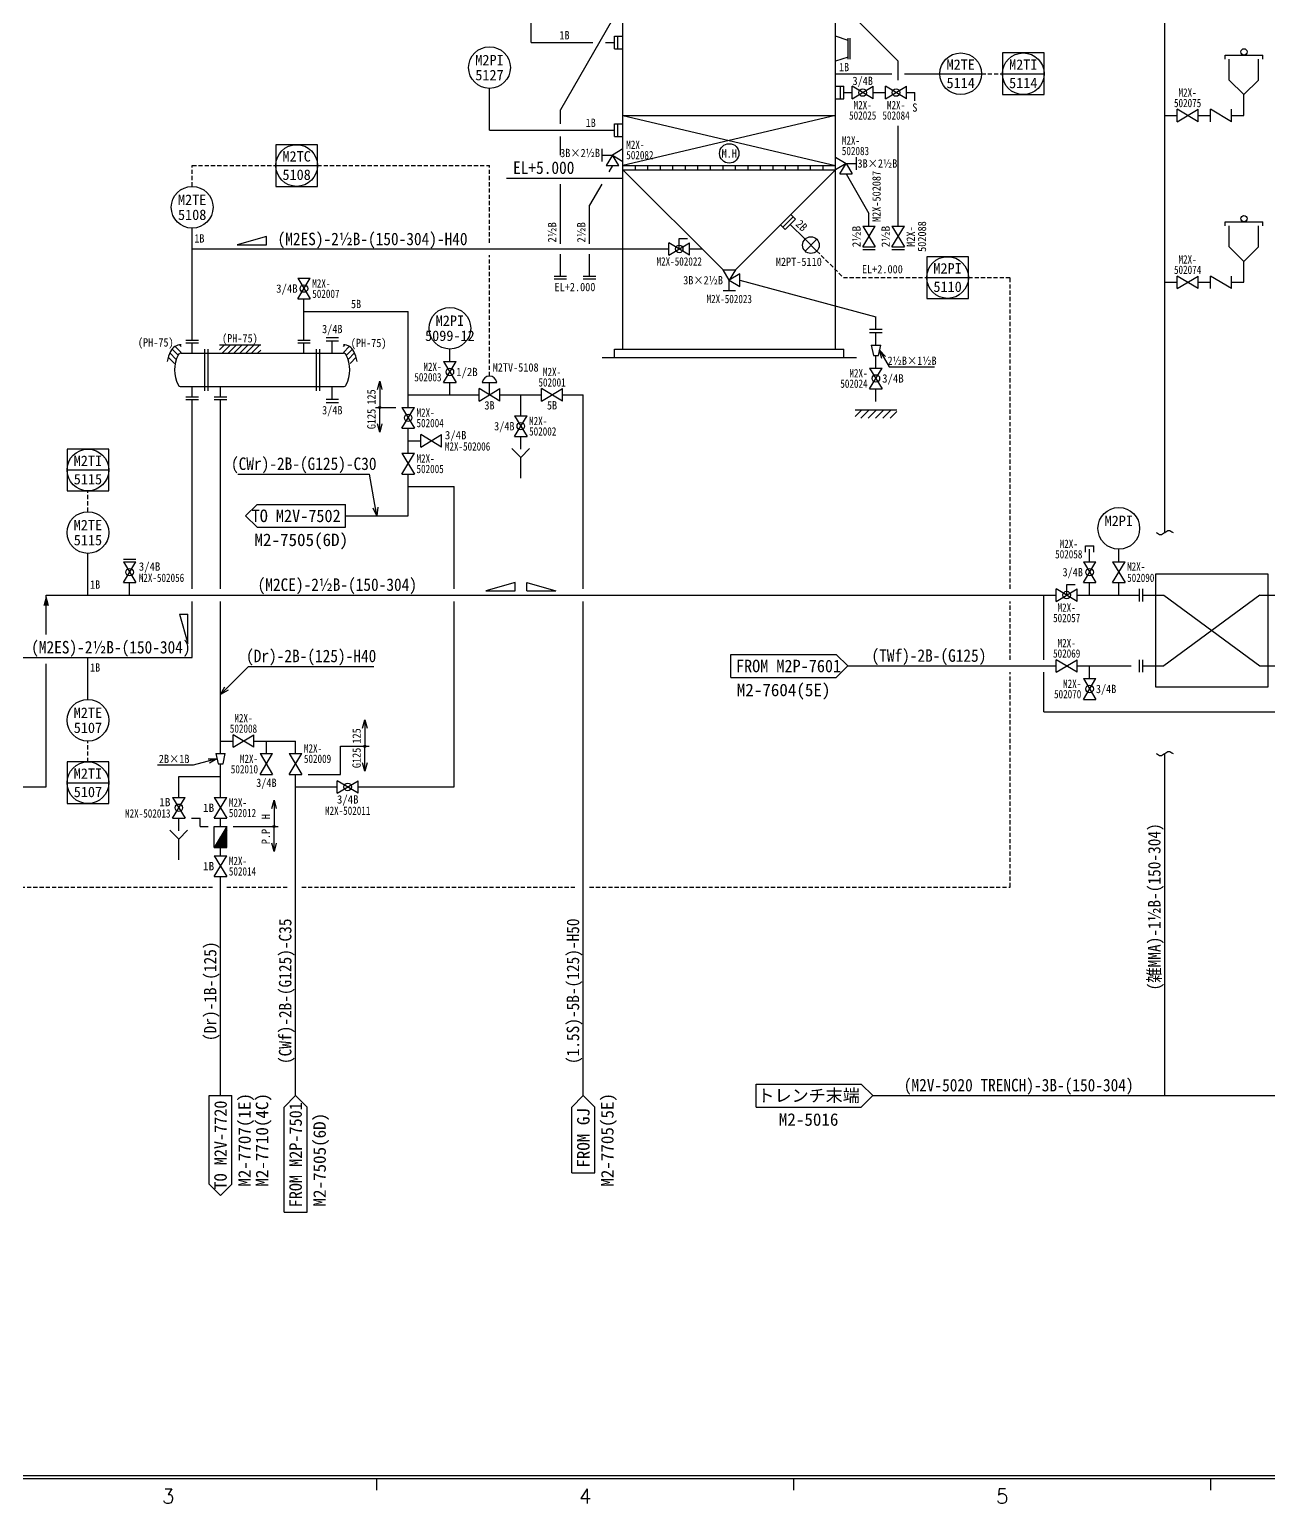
# Model space of a CAD drawing. Extents: x -5 to 813, y -6 to 574.
# Drawn here: x 216.7 to 513.9, y -6 to 347.4 of the extents above; entities that cross this region are included whole.
import ezdxf
from ezdxf.enums import TextEntityAlignment as Align

# ---------------------------------------------------------------- set-up
doc = ezdxf.new("R2010")
doc.units = 0
doc.header["$LTSCALE"] = 8
doc.linetypes.add('HIDDEN2', pattern=[0.1875, 0.125, -0.0625])
doc.layers.get('0').update_dxf_attribs({"linetype": 'CONTINUOUS'})
for name, color, linetype in [('1', 7, 'CONTINUOUS'), ('10', 7, 'CONTINUOUS'), ('2', 7, 'CONTINUOUS'), ('4', 7, 'CONTINUOUS'), ('5', 7, 'CONTINUOUS'), ('6', 2, 'CONTINUOUS'), ('7', 7, 'CONTINUOUS'), ('FRAME', 2, 'CONTINUOUS'), ('FRAME @ 1', 2, 'CONTINUOUS')]:
    doc.layers.add(name, color=color, linetype=linetype)
doc.styles.add('SMP-SET', font='SIMPLEX.shx', dxfattribs={"bigfont": 'extfont.shx'})
doc.styles.get("Standard").update_dxf_attribs({"font": '', "width": 0.9})
doc.styles.get('Standard').set_extended_font_data('MS Gothic')
doc.dimstyles.get("Standard").update_dxf_attribs({"dimtxt": 2.8, "dimasz": 2, "dimexe": 1, "dimexo": 1, "dimgap": 1, "dimtad": 3, "dimdec": 1, "dimdsep": 46, "dimtxsty": 'Standard', "dimblk": 'OPEN30', "dimcen": 0.1, "dimclrd": 256, "dimclre": 256, "dimclrt": 256, "dimadec": 0, "dimazin": 0, "dimtfac": 1, "dimtdec": 1, "dimtmove": 0, "dimatfit": 0, "dimldrblk": 'OPEN30', "dimfxl": 1, "dimtvp": 1, "dimtolj": 1, "dimlwd": -1, "dimlwe": -1, "dimarcsym": 0})

# ---------------------------------------------------------------- blocks, each defined once
blk = doc.blocks.new('_Open30')
at = {"color": 0, "linetype": 'ByBlock', "lineweight": -2}
for p, q in [((-1, 0.27), (0, 0)), ((0, 0), (-1, -0.27)), ((0, 0), (-1, 0))]:
    blk.add_line(p, q, dxfattribs=at)
blk = doc.blocks.new('計測設備一般_計器室')
at = {"layer": '2'}
blk.add_line((520.83, 176.5), (530.83, 176.5), dxfattribs=at)
blk.add_circle((525.83, 176.5), 5, dxfattribs=at)
for tag, p in [('TAG4', (525.83, 178.7)), ('TAG3', (525.83, 174.3))]:
    blk.add_attdef(tag, text='', height=2.5, dxfattribs=at).set_placement(p, align=Align.MIDDLE_CENTER)
blk = doc.blocks.new('CRT_計器室')
at = {"layer": '4'}
blk.add_line((520.83, 146.5), (530.83, 146.5), dxfattribs=at)
blk.add_lwpolyline([(520.83, 141.5), (530.83, 141.5), (530.83, 151.5), (520.83, 151.5)], close=True, dxfattribs=at)
blk.add_circle((525.83, 146.5), 5, dxfattribs=at)
for tag, p in [('TAG16', (525.83, 148.7)), ('TAG15', (525.83, 144.3))]:
    blk.add_attdef(tag, text='', height=2.5, dxfattribs=at).set_placement(p, align=Align.MIDDLE_CENTER)
blk = doc.blocks.new('計測設備一般_現場')
at = {"layer": '2'}
blk.add_circle((625.98, 353.21), 5, dxfattribs=at)
for tag, p in [('TAG2', (625.98, 355.01)), ('TAG1', (625.98, 351.41))]:
    blk.add_attdef(tag, text='', height=2.5, dxfattribs=at).set_placement(p, align=Align.MIDDLE_CENTER)
blk = doc.blocks.new('FRAME')
at = {"layer": 'FRAME', "color": 2}
for p, q in [((0, 0), (807.98, 0)), ((0.71, 0.71), (807.27, 0.71))]:
    blk.add_line(p, q, dxfattribs=at)
at = {"layer": 'FRAME', "color": 4}
for p, q in [((300, -2.84), (300, 0)), ((400, -2.84), (400, 0)), ((500, -2.84), (500, 0))]:
    blk.add_line(p, q, dxfattribs=at)
at = {"layer": 'FRAME', "color": 4, "style": 'SMP-SET'}
for s, p in [('3', (250, -4.26)), ('4', (350, -4.26)), ('5', (450, -4.26))]:
    blk.add_text(s, height=3.55, dxfattribs=at).set_placement(p, align=Align.MIDDLE_CENTER)

msp = doc.modelspace()

# ---------------------------------------------------------------- hatches: boundary and pattern name
at = {"layer": '1'}
h = msp.add_hatch(dxfattribs=at)
h.set_pattern_fill('ANSI31', color=256, scale=8, angle=-90, style=0)
h.set_pattern_definition([(315, (-126.1103, 738.2861), (0.7071068, 0.7071068), [])])
h.paths.add_polyline_path([(252.38, 269.34, -0.284915), (253.1, 269.79), (253.1, 271.79, 0.284915), (250.59, 270.23, 0.06411), (249.76, 267.82), (251.69, 267.3, -0.067715)])
h = msp.add_hatch(dxfattribs=at)
h.set_pattern_fill('ANSI31', color=256, scale=8, style=0)
h.set_pattern_definition([(45, (3.0578, -35.3477), (-0.7071068, 0.7071068), [])])
h.paths.add_polyline_path([(272.19, 269.79), (272.19, 271.79), (262.32, 271.79), (262.32, 269.79)])
h = msp.add_hatch(dxfattribs=at)
h.set_pattern_fill('ANSI31', color=256, scale=8, angle=-90, style=0)
h.set_pattern_definition([(225, (671.2074, 738.2861), (-0.7071068, 0.7071068), [])])
h.paths.add_polyline_path([(292.72, 269.34, 0.284915), (292, 269.79), (292, 271.79, -0.284915), (294.51, 270.23, -0.06411), (295.34, 267.82), (293.4, 267.3, 0.067715)])
h = msp.add_hatch(dxfattribs=at)
h.set_pattern_fill('ANSI31', color=256, scale=10, style=0)
h.set_pattern_definition([(45, (3.0578, -45.6665), (-0.8838835, 0.8838835), [])])
h.paths.add_polyline_path([(424.71, 256.24), (414.71, 256.24), (414.71, 254.24), (424.71, 254.24)])
at = {"layer": '5'}
h = msp.add_hatch(dxfattribs=at)
h.set_pattern_fill('ANSI37', color=256, scale=0.02, style=0)
h.set_pattern_definition([(135, (488.881896, -45.21392), (0.04490128, 0.04490128), []), (45, (488.881896, -45.21392), (0.04490128, -0.04490128), [])])
h.paths.add_polyline_path([(262.55, 153.79), (262.55, 151.29), (261.05, 151.29)])
h.paths.add_polyline_path([(264.05, 151.29), (262.55, 151.29), (262.55, 153.79), (264.05, 156.29)])

# ---------------------------------------------------------------- linework, layer by layer
at = {"layer": '1'}
for p, q in [((359.05, 270.79), (359.05, 378.9)), ((410.05, 270.79), (410.05, 378.9)), ((357.05, 342.79), (357.05, 345.79)), ((357.05, 345.79), (359.05, 345.79)), ((357.85, 342.79), (357.85, 345.79)), ((413.05, 344.79), (410.05, 345.79)), ((413.05, 340.29), (413.05, 345.29)), ((413.55, 340.29), (413.55, 345.29)), ((357.05, 342.79), (359.05, 342.79)), ((413.05, 340.79), (410.05, 339.79)), ((410.05, 333.79), (412.05, 333.79)), ((411.25, 330.79), (411.25, 333.79)), ((412.05, 330.79), (412.05, 333.79)), ((410.05, 330.79), (412.05, 330.79)), ((359.05, 326.79), (410.05, 326.79)), ((410.05, 326.79), (359.05, 314.79)), ((359.05, 326.79), (410.05, 314.79)), ((357.05, 321.79), (357.05, 324.79)), ((357.05, 324.79), (359.05, 324.79)), ((357.05, 321.79), (359.05, 321.79)), ((357.85, 321.79), (357.85, 324.79)), ((359.05, 314.79), (410.05, 314.79)), ((362.05, 313.79), (362.05, 314.79)), ((365.05, 313.79), (365.05, 314.79)), ((368.05, 313.79), (368.05, 314.79)), ((371.05, 313.79), (371.05, 314.79)), ((374.05, 313.79), (374.05, 314.79)), ((377.05, 313.79), (377.05, 314.79)), ((380.05, 313.79), (380.05, 314.79)), ((383.05, 313.79), (383.05, 314.79)), ((386.05, 313.79), (386.05, 314.79)), ((389.05, 313.79), (389.05, 314.79)), ((392.05, 313.79), (392.05, 314.79)), ((395.05, 313.79), (395.05, 314.79)), ((398.05, 313.79), (398.05, 314.79)), ((401.05, 313.79), (401.05, 314.79)), ((404.05, 313.79), (404.05, 314.79)), ((407.05, 313.79), (407.05, 314.79)), ((331.13, 311.79), (359.05, 311.79)), ((359.05, 313.79), (410.05, 313.79)), ((359.05, 313.79), (383.05, 289.79)), ((410.05, 313.79), (386.05, 289.79)), ((399.29, 303.02), (396.81, 300.55)), ((397.94, 299.42), (396.81, 300.55)), ((399.85, 302.46), (397.38, 299.98)), ((400.42, 301.89), (397.94, 299.42)), ((400.42, 301.89), (399.29, 303.02)), ((254.25, 272.29), (257.25, 272.29)), ((255.75, 269.79), (255.75, 272.29)), ((281.05, 272.29), (284.05, 272.29)), ((282.55, 269.79), (282.55, 272.29)), ((287.85, 273.59), (290.85, 273.59)), ((287.85, 272.79), (290.85, 272.79)), ((289.35, 269.79), (289.35, 272.79)), ((253.1, 269.79), (292, 269.79)), ((258.75, 260.79), (258.75, 270.79)), ((259.55, 260.79), (259.55, 270.79)), ((262.32, 271.79), (272.19, 271.79)), ((285.55, 260.79), (285.55, 270.79)), ((286.35, 260.79), (286.35, 270.79)), ((354.05, 268.79), (415.05, 268.79)), ((357.05, 270.79), (412.05, 270.79)), ((357.05, 268.79), (357.05, 270.79)), ((412.05, 268.79), (412.05, 270.79)), ((253.1, 261.79), (292, 261.79)), ((255.75, 259.29), (255.75, 261.79)), ((262.55, 259.29), (262.55, 261.79)), ((289.35, 258.79), (289.35, 261.79)), ((254.25, 259.29), (257.25, 259.29)), ((261.05, 259.29), (264.05, 259.29)), ((287.85, 258.79), (290.85, 258.79)), ((287.85, 257.99), (290.85, 257.99)), ((414.71, 256.24), (424.71, 256.24)), ((483.76, 210.29), (483.76, 213.29)), ((483.76, 211.79), (488.76, 211.79)), ((488.76, 211.79), (511.76, 194.79)), ((511.76, 211.79), (488.76, 194.79)), ((511.76, 211.79), (516.76, 211.79)), ((483.76, 193.29), (483.76, 196.29)), ((483.76, 194.79), (488.76, 194.79)), ((511.76, 194.79), (516.76, 194.79))]:
    msp.add_line(p, q, dxfattribs=at)
msp.add_lwpolyline([(486.76, 189.79), (513.76, 189.79), (513.76, 216.79), (486.76, 216.79)], close=True, dxfattribs=at)
msp.add_circle((384.55, 317.7), 2.33, dxfattribs=at)
for centre, radius, start, end in [((259.55, 265.79), 10, 153.6122, 168.2851), ((253.1, 268.99), 2.8, 90, 153.6122), ((259.55, 265.79), 8, 153.6122, 206.3878), ((253.1, 268.99), 0.8, 90, 153.6122), ((292, 268.99), 2.8, 26.3878, 90), ((292, 268.99), 0.8, 26.3878, 90), ((285.55, 265.79), 8, 333.6122, 26.3878), ((285.55, 265.79), 10, 11.7149, 26.3878), ((253.1, 262.59), 0.8, 206.3878, 270), ((292, 262.59), 0.8, 270, 333.6122)]:
    msp.add_arc(centre, radius, start, end, dxfattribs=at)
at = {"layer": '2'}
for p, q in [((337.05, 344.29), (337.05, 354.29)), ((337.05, 344.29), (351.87, 344.29)), ((354.87, 344.29), (357.05, 344.29)), ((410.05, 336.79), (423.55, 336.79)), ((426.55, 336.79), (435.05, 336.79)), ((327.05, 323.29), (327.05, 333.29)), ((327.05, 323.29), (357.05, 323.29)), ((255.75, 294.79), (255.75, 299.79)), ((317.55, 267.79), (317.55, 270.79)), ((230.75, 211.79), (230.75, 221.79)), ((230.75, 186.79), (230.75, 196.79))]:
    msp.add_line(p, q, dxfattribs=at)
at = {"layer": '4', "linetype": 'HIDDEN2'}
for p, q in [((445.05, 336.79), (450.05, 336.79)), ((255.75, 314.79), (275.8, 314.79)), ((255.75, 309.79), (255.75, 314.79)), ((285.8, 314.79), (327.05, 314.79)), ((327.05, 296.29), (327.05, 314.79)), ((405.54, 294.29), (411.91, 287.93)), ((327.05, 264.29), (327.05, 293.29)), ((411.91, 287.93), (431.91, 287.93)), ((441.91, 287.93), (451.91, 287.93)), ((451.91, 213.29), (451.91, 287.93)), ((230.75, 231.79), (230.75, 236.79)), ((451.91, 196.29), (451.91, 210.29)), ((451.91, 141.79), (451.91, 193.29)), ((230.75, 171.79), (230.75, 176.79)), ((70.65, 141.79), (261.05, 141.79)), ((264.05, 141.79), (279.05, 141.79)), ((282.05, 141.79), (348.05, 141.79)), ((351.05, 141.79), (451.91, 141.79))]:
    msp.add_line(p, q, dxfattribs=at)
at = {"layer": '4'}
for p, q in [((405.54, 297.12), (402.72, 294.29)), ((402.72, 297.12), (405.54, 294.29))]:
    msp.add_line(p, q, dxfattribs=at)
msp.add_circle((404.13, 295.71), 2, dxfattribs=at)
at = {"layer": '5'}
for p, q in [((412.05, 332.29), (414.05, 332.29)), ((414.05, 330.79), (414.05, 333.79)), ((414.05, 330.79), (419.05, 333.79)), ((419.05, 330.79), (414.05, 333.79)), ((419.05, 330.79), (419.05, 333.79)), ((419.05, 332.29), (422.05, 332.29)), ((422.05, 330.79), (422.05, 333.79)), ((422.05, 330.79), (427.05, 333.79)), ((427.05, 330.79), (422.05, 333.79)), ((427.05, 330.79), (427.05, 333.79)), ((427.05, 332.29), (429.05, 332.29)), ((429.05, 330.29), (429.05, 332.29)), ((281.05, 287.79), (284.05, 287.79)), ((281.05, 287.79), (284.05, 282.79)), ((281.05, 282.79), (284.05, 287.79)), ((281.05, 282.79), (284.05, 282.79)), ((282.55, 272.89), (282.55, 282.79)), ((282.55, 279.79), (307.55, 279.79)), ((307.55, 256.79), (307.55, 279.79)), ((281.05, 272.89), (284.05, 272.89)), ((316.05, 267.79), (319.05, 267.79)), ((316.05, 267.79), (319.05, 262.79)), ((316.05, 262.79), (319.05, 267.79)), ((316.05, 262.79), (319.05, 262.79)), ((317.55, 259.79), (317.55, 262.79)), ((325.3, 262.79), (328.8, 262.79)), ((327.05, 259.79), (327.05, 262.79)), ((261.05, 258.69), (264.05, 258.69)), ((262.55, 213.29), (262.55, 258.69)), ((307.55, 259.79), (324.55, 259.79)), ((324.55, 258.29), (324.55, 261.29)), ((324.55, 258.29), (329.55, 261.29)), ((329.55, 258.29), (324.55, 261.29)), ((329.55, 258.29), (329.55, 261.29)), ((329.55, 259.79), (339.55, 259.79)), ((334.55, 254.79), (334.55, 259.79)), ((339.55, 258.29), (339.55, 261.29)), ((339.55, 258.29), (344.55, 261.29)), ((344.55, 258.29), (339.55, 261.29)), ((344.55, 258.29), (344.55, 261.29)), ((344.55, 259.79), (349.55, 259.79)), ((349.55, 213.29), (349.55, 259.79)), ((299.72, 256.79), (304.55, 256.79)), ((306.05, 256.79), (309.05, 256.79)), ((306.05, 256.79), (309.05, 251.79)), ((306.05, 251.79), (309.05, 256.79)), ((333.05, 254.79), (336.05, 254.79)), ((333.05, 254.79), (336.05, 249.79)), ((333.05, 249.79), (336.05, 254.79)), ((306.05, 251.79), (309.05, 251.79)), ((307.55, 245.79), (307.55, 251.79)), ((307.55, 248.79), (310.55, 248.79)), ((310.55, 247.29), (310.55, 250.29)), ((310.55, 247.29), (315.55, 250.29)), ((315.55, 247.29), (310.55, 250.29)), ((315.55, 247.29), (315.55, 250.29)), ((333.05, 249.79), (336.05, 249.79)), ((334.55, 246.79), (334.55, 249.79)), ((306.05, 245.79), (309.05, 245.79)), ((306.05, 245.79), (309.05, 240.79)), ((306.05, 240.79), (309.05, 245.79)), ((332.43, 246.91), (334.55, 244.79)), ((334.55, 244.79), (336.67, 246.91)), ((334.55, 239.79), (334.55, 244.79)), ((266.73, 240.79), (298.29, 240.79)), ((306.05, 240.79), (309.05, 240.79)), ((307.55, 230.79), (307.55, 240.79)), ((307.55, 237.79), (318.55, 237.79)), ((318.55, 213.29), (318.55, 237.79)), ((268.55, 230.79), (271.3, 233.54)), ((271.3, 233.54), (292.55, 233.54)), ((292.55, 228.04), (292.55, 233.54)), ((271.3, 228.04), (268.55, 230.79)), ((292.55, 230.79), (307.55, 230.79)), ((271.3, 228.04), (292.55, 228.04)), ((262.55, 173.79), (262.55, 210.29)), ((318.55, 165.79), (318.55, 210.29)), ((349.55, 91.79), (349.55, 210.29)), ((384.96, 197.54), (410.21, 197.54)), ((384.96, 192.04), (384.96, 197.54)), ((410.21, 197.54), (412.96, 194.79)), ((412.96, 194.79), (410.21, 192.04)), ((412.96, 194.79), (462.96, 194.79)), ((462.96, 193.29), (462.96, 196.29)), ((462.96, 193.29), (467.96, 196.29)), ((467.96, 193.29), (462.96, 196.29)), ((462.96, 193.29), (462.96, 196.29)), ((462.96, 193.29), (467.96, 196.29)), ((467.96, 193.29), (462.96, 196.29)), ((467.96, 193.29), (467.96, 196.29)), ((467.96, 193.29), (467.96, 196.29)), ((467.96, 194.79), (480.96, 194.79)), ((470.96, 191.79), (470.96, 194.79)), ((482.96, 193.29), (482.96, 196.29)), ((384.96, 192.04), (410.21, 192.04)), ((469.46, 191.79), (472.46, 191.79)), ((469.46, 191.79), (472.46, 186.79)), ((469.46, 186.79), (472.46, 191.79)), ((469.46, 186.79), (472.46, 186.79)), ((262.55, 176.79), (265.55, 176.79)), ((265.55, 175.29), (265.55, 178.29)), ((265.55, 175.29), (270.55, 178.29)), ((270.55, 175.29), (265.55, 178.29)), ((270.55, 175.29), (270.55, 178.29)), ((270.55, 176.79), (280.55, 176.79)), ((273.55, 173.79), (273.55, 176.79)), ((280.55, 173.79), (280.55, 176.79)), ((261.4, 173.79), (263.7, 173.79)), ((261.4, 173.79), (261.95, 171.29)), ((263.15, 171.29), (263.7, 173.79)), ((272.05, 173.79), (275.05, 173.79)), ((272.05, 173.79), (275.05, 168.79)), ((272.05, 168.79), (275.05, 173.79)), ((279.05, 173.79), (282.05, 173.79)), ((279.05, 173.79), (282.05, 168.79)), ((279.05, 168.79), (282.05, 173.79)), ((291.34, 175.53), (298.17, 175.53)), ((291.34, 168.79), (291.34, 175.53)), ((261.95, 171.29), (263.15, 171.29)), ((262.55, 163.29), (262.55, 171.29)), ((252.55, 168.29), (262.55, 168.29)), ((252.55, 163.29), (252.55, 168.29)), ((272.05, 168.79), (275.05, 168.79)), ((279.05, 168.79), (282.05, 168.79)), ((280.55, 91.79), (280.55, 168.79)), ((283.55, 168.79), (291.34, 168.79)), ((290.55, 164.29), (290.55, 167.29)), ((290.55, 164.29), (295.55, 167.29)), ((295.55, 164.29), (290.55, 167.29)), ((295.55, 164.29), (295.55, 167.29)), ((251.05, 163.29), (254.05, 163.29)), ((251.05, 163.29), (254.05, 158.29)), ((251.05, 158.29), (254.05, 163.29)), ((261.05, 163.29), (264.05, 163.29)), ((261.05, 163.29), (264.05, 158.29)), ((261.05, 158.29), (264.05, 163.29)), ((280.55, 165.79), (290.55, 165.79)), ((295.55, 165.79), (318.55, 165.79)), ((251.05, 158.29), (254.05, 158.29)), ((252.55, 155.29), (252.55, 158.29)), ((255.55, 158.29), (257.67, 158.29)), ((257.67, 156.29), (257.67, 158.29)), ((257.67, 156.29), (259.55, 156.29)), ((261.05, 158.29), (264.05, 158.29)), ((261.05, 156.29), (264.05, 156.29)), ((261.05, 151.29), (261.05, 156.29)), ((264.05, 156.29), (261.05, 151.29)), ((262.55, 156.29), (262.55, 158.29)), ((264.05, 151.29), (264.05, 156.29)), ((265.55, 156.29), (276.38, 156.29)), ((250.43, 155.41), (252.55, 153.29)), ((252.55, 153.29), (254.67, 155.41)), ((252.55, 148.29), (252.55, 153.29)), ((261.05, 151.29), (264.05, 151.29)), ((261.05, 149.29), (264.05, 149.29)), ((261.05, 149.29), (264.05, 144.29)), ((261.05, 144.29), (264.05, 149.29)), ((262.55, 149.29), (262.55, 151.29)), ((261.05, 144.29), (264.05, 144.29)), ((262.55, 91.79), (262.55, 144.29)), ((259.8, 70.54), (259.8, 91.79)), ((259.8, 91.79), (265.3, 91.79)), ((265.3, 70.54), (265.3, 91.79)), ((277.8, 89.04), (280.55, 91.79)), ((277.8, 63.79), (277.8, 89.04)), ((280.55, 91.79), (283.3, 89.04)), ((283.3, 63.79), (283.3, 89.04)), ((346.8, 89.04), (349.55, 91.79)), ((346.8, 73.29), (346.8, 89.04)), ((349.55, 91.79), (352.3, 89.04)), ((352.3, 73.29), (352.3, 89.04)), ((346.8, 73.29), (352.3, 73.29)), ((262.55, 67.79), (259.8, 70.54)), ((265.3, 70.54), (262.55, 67.79)), ((277.8, 63.79), (283.3, 63.79))]:
    msp.add_line(p, q, dxfattribs=at)
for centre, radius in [((416.55, 332.29), 0.9), ((424.55, 332.29), 0.9), ((282.55, 285.29), 0.9), ((317.55, 265.29), 0.9), ((300.72, 256.79), 0.25), ((307.55, 254.29), 0.9), ((334.55, 252.29), 0.9), ((470.96, 189.29), 0.9), ((297.17, 175.53), 0.25), ((293.05, 165.79), 0.9), ((252.55, 160.79), 0.9), ((275.38, 156.29), 0.25)]:
    msp.add_circle(centre, radius, dxfattribs=at)
msp.add_arc((327.05, 262.52), 1.77, 8.7974, 171.2026, dxfattribs=at)
at = {"layer": '6'}
for p, q in [((488.96, 226.79), (488.96, 369.79)), ((414.32, 350.52), (425.05, 339.79)), ((356.55, 349.79), (344.05, 328.13)), ((425.05, 335.29), (425.05, 339.79)), ((507.96, 326.79), (507.96, 331.79)), ((344.05, 324.79), (344.05, 328.13)), ((488.96, 326.79), (491.96, 326.79)), ((496.96, 326.79), (499.96, 326.79)), ((504.96, 326.79), (507.96, 326.79)), ((344.05, 317.24), (344.05, 321.79)), ((425.05, 300.26), (425.05, 324.29)), ((354.05, 317.29), (356.55, 317.29)), ((356.55, 314.79), (355.68, 313.29)), ((412.55, 315.29), (415.05, 315.29)), ((412.55, 312.79), (418.05, 303.26)), ((344.05, 296.04), (344.05, 310.29)), ((353.95, 310.29), (351.05, 305.26)), ((351.05, 296.04), (351.05, 305.26)), ((399.18, 300.65), (402.72, 297.12)), ((418.05, 300.26), (418.05, 303.26)), ((255.75, 294.79), (370.05, 294.79)), ((255.75, 272.89), (255.75, 294.79)), ((344.05, 288.26), (344.05, 293.54)), ((351.05, 288.26), (351.05, 293.54)), ((375.05, 294.79), (378.05, 294.79)), ((507.96, 286.79), (507.96, 291.79)), ((384.55, 284.79), (384.55, 287.29)), ((387.05, 287.29), (419.71, 278.54)), ((488.96, 286.79), (491.96, 286.79)), ((496.96, 286.79), (499.96, 286.79)), ((504.96, 286.79), (507.96, 286.79)), ((419.71, 275.54), (419.71, 278.54)), ((419.71, 271.74), (419.71, 274.74)), ((419.71, 266.24), (419.71, 269.24)), ((255.75, 213.29), (255.75, 258.69)), ((419.71, 258.24), (419.71, 261.24)), ((470.96, 219.79), (470.96, 222.79)), ((477.96, 219.79), (477.96, 222.79)), ((240.75, 211.79), (240.75, 214.79)), ((470.96, 211.79), (470.96, 214.79)), ((477.96, 211.79), (477.96, 214.79)), ((220.75, 211.79), (462.96, 211.79)), ((220.75, 202.36), (220.75, 211.79)), ((255.75, 196.79), (255.75, 210.29)), ((459.96, 196.29), (459.96, 211.79)), ((467.96, 211.79), (482.96, 211.79)), ((210.75, 196.79), (255.75, 196.79)), ((220.75, 165.79), (220.75, 195.29)), ((459.96, 183.79), (459.96, 193.29)), ((459.96, 183.79), (517.56, 183.79)), ((488.96, 91.79), (488.96, 173.79)), ((163.15, 165.79), (220.75, 165.79)), ((418.96, 91.79), (705.56, 91.79))]:
    msp.add_line(p, q, dxfattribs=at)
at = {"layer": '6', "color": 7}
for p, q in [((503.46, 341.29), (512.46, 341.29)), ((503.46, 340.29), (503.46, 341.29)), ((504.46, 335.29), (504.46, 340.29)), ((511.46, 335.29), (511.46, 340.29)), ((512.46, 340.29), (512.46, 341.29)), ((504.46, 335.29), (507.96, 331.79)), ((511.46, 335.29), (507.96, 331.79)), ((491.96, 325.29), (491.96, 328.29)), ((491.96, 325.29), (496.96, 328.29)), ((496.96, 325.29), (491.96, 328.29)), ((496.96, 325.29), (496.96, 328.29)), ((499.96, 325.29), (499.96, 328.29)), ((504.96, 325.29), (499.96, 328.29)), ((504.96, 325.29), (504.96, 328.29)), ((354.05, 315.79), (354.05, 318.79)), ((359.05, 318.79), (356.55, 317.29)), ((359.05, 315.79), (359.05, 318.79)), ((356.55, 317.29), (355.05, 314.79)), ((355.05, 314.79), (358.05, 314.79)), ((358.05, 314.79), (356.55, 317.29)), ((356.55, 317.29), (359.05, 315.79)), ((410.05, 313.79), (410.05, 316.79)), ((410.05, 316.79), (412.55, 315.29)), ((412.55, 315.29), (410.05, 313.79)), ((411.05, 312.79), (412.55, 315.29)), ((412.55, 315.29), (414.05, 312.79)), ((415.05, 313.79), (415.05, 316.79)), ((411.05, 312.79), (414.05, 312.79)), ((503.46, 301.29), (512.46, 301.29)), ((503.46, 300.29), (503.46, 301.29)), ((512.46, 300.29), (512.46, 301.29)), ((273.54, 297.79), (266.54, 295.79)), ((273.54, 295.79), (273.54, 297.79)), ((372.55, 294.79), (372.55, 297.29)), ((372.55, 297.29), (374.55, 297.29)), ((372.55, 294.79), (372.55, 297.29)), ((372.55, 297.29), (374.55, 297.29)), ((416.55, 300.26), (419.55, 300.26)), ((416.55, 300.26), (419.55, 295.26)), ((416.55, 295.26), (419.55, 300.26)), ((423.55, 300.26), (426.55, 300.26)), ((423.55, 300.26), (426.55, 295.26)), ((423.55, 295.26), (426.55, 300.26)), ((504.46, 295.29), (504.46, 300.29)), ((511.46, 295.29), (511.46, 300.29)), ((266.54, 295.79), (273.54, 295.79)), ((370.05, 293.29), (370.05, 296.29)), ((370.05, 293.29), (375.05, 296.29)), ((375.05, 293.29), (370.05, 296.29)), ((370.05, 293.29), (370.05, 296.29)), ((370.05, 293.29), (375.05, 296.29)), ((375.05, 293.29), (370.05, 296.29)), ((375.05, 293.29), (375.05, 296.29)), ((375.05, 293.29), (375.05, 296.29)), ((416.55, 295.26), (419.55, 295.26)), ((416.55, 294.66), (419.55, 294.66)), ((423.55, 295.26), (426.55, 295.26)), ((423.55, 294.66), (426.55, 294.66)), ((504.46, 295.29), (507.96, 291.79)), ((511.46, 295.29), (507.96, 291.79)), ((342.55, 288.26), (345.55, 288.26)), ((342.55, 287.66), (345.55, 287.66)), ((349.55, 288.26), (352.55, 288.26)), ((349.55, 287.66), (352.55, 287.66)), ((383.05, 289.79), (386.05, 289.79)), ((384.55, 287.29), (383.05, 289.79)), ((386.05, 289.79), (384.55, 287.29)), ((387.05, 288.79), (384.55, 287.29)), ((384.55, 287.29), (387.05, 285.79)), ((387.05, 285.79), (387.05, 288.79)), ((491.96, 285.29), (491.96, 288.29)), ((491.96, 285.29), (496.96, 288.29)), ((496.96, 285.29), (491.96, 288.29)), ((496.96, 285.29), (496.96, 288.29)), ((499.96, 285.29), (499.96, 288.29)), ((504.96, 285.29), (499.96, 288.29)), ((504.96, 285.29), (504.96, 288.29)), ((383.05, 284.79), (386.05, 284.79)), ((254.25, 272.89), (257.25, 272.89)), ((418.21, 275.54), (421.21, 275.54)), ((418.21, 274.74), (421.21, 274.74)), ((418.56, 271.74), (420.86, 271.74)), ((418.56, 271.74), (419.11, 269.24)), ((419.11, 269.24), (420.31, 269.24)), ((420.31, 269.24), (420.86, 271.74)), ((418.21, 266.24), (421.21, 266.24)), ((418.21, 266.24), (421.21, 261.24)), ((418.21, 261.24), (421.21, 266.24)), ((254.25, 258.69), (257.25, 258.69)), ((418.21, 261.24), (421.21, 261.24)), ((469.96, 223.59), (471.96, 223.59)), ((469.96, 222.09), (469.96, 223.59)), ((471.96, 222.09), (471.96, 223.59)), ((239.25, 220.39), (242.25, 220.39)), ((239.25, 219.79), (242.25, 219.79)), ((239.25, 219.79), (242.25, 214.79)), ((239.25, 214.79), (242.25, 219.79)), ((469.46, 219.79), (472.46, 219.79)), ((469.46, 219.79), (472.46, 214.79)), ((469.46, 214.79), (472.46, 219.79)), ((476.46, 219.79), (479.46, 219.79)), ((476.46, 219.79), (479.46, 214.79)), ((476.46, 214.79), (479.46, 219.79)), ((239.25, 214.79), (242.25, 214.79)), ((333.19, 214.79), (326.19, 212.79)), ((326.19, 212.79), (333.19, 212.79)), ((333.19, 212.79), (333.19, 214.79)), ((335.99, 212.79), (335.99, 214.79)), ((335.99, 214.79), (342.99, 212.79)), ((335.99, 212.79), (342.99, 212.79)), ((462.96, 210.29), (462.96, 213.29)), ((462.96, 210.29), (467.96, 213.29)), ((467.96, 210.29), (462.96, 213.29)), ((462.96, 210.29), (462.96, 213.29)), ((462.96, 210.29), (467.96, 213.29)), ((467.96, 210.29), (462.96, 213.29)), ((465.46, 211.79), (465.46, 214.29)), ((465.46, 214.29), (467.46, 214.29)), ((465.46, 211.79), (465.46, 214.29)), ((465.46, 214.29), (467.46, 214.29)), ((467.96, 210.29), (467.96, 213.29)), ((467.96, 210.29), (467.96, 213.29)), ((469.46, 214.79), (472.46, 214.79)), ((476.46, 214.79), (479.46, 214.79)), ((482.96, 210.29), (482.96, 213.29)), ((252.75, 207.22), (254.75, 207.22)), ((252.75, 207.22), (254.75, 200.22)), ((254.75, 200.22), (254.75, 207.22)), ((390.96, 94.54), (416.21, 94.54)), ((390.96, 89.04), (390.96, 94.54)), ((416.21, 94.54), (418.96, 91.79)), ((390.96, 89.04), (416.21, 89.04)), ((418.96, 91.79), (416.21, 89.04))]:
    msp.add_line(p, q, dxfattribs=at)
for centre, radius in [((507.96, 342.04), 0.75), ((507.96, 302.04), 0.75), ((372.55, 294.79), 0.9), ((372.55, 294.79), 0.9), ((419.71, 263.74), 0.9), ((240.75, 217.29), 0.9), ((470.96, 217.29), 0.9), ((465.46, 211.79), 0.9), ((465.46, 211.79), 0.9)]:
    msp.add_circle(centre, radius, dxfattribs=at)
for points in [[(486.96, 226.79), (487.96, 226.29), (488.96, 226.79), (489.96, 227.29), (490.96, 226.79)], [(486.96, 173.79), (487.96, 173.29), (488.96, 173.79), (489.96, 174.29), (490.96, 173.79)]]:
    msp.add_spline(points, degree=3, dxfattribs=at)
msp.add_solid([(220.08, 209.29), (220.75, 211.79), (221.42, 209.29)], dxfattribs=at)

# ---------------------------------------------------------------- block references
at = {"layer": '2'}
for name, p, values in [('計測設備一般_現場', (-298.93, -14.93), {'TAG2': 'M2PI', 'TAG1': '5127'}), ('計測設備一般_計器室', (-85.78, 160.29), {'TAG4': 'M2TE', 'TAG3': '5114'}), ('計測設備一般_現場', (-370.23, -48.43), {'TAG2': 'M2TE', 'TAG1': '5108'}), ('計測設備一般_現場', (-308.43, -77.43), {'TAG2': 'M2PI', 'TAG1': '5099-12'}), ('計測設備一般_現場', (-395.23, -126.43), {'TAG2': 'M2TE', 'TAG1': '5115'}), ('計測設備一般_現場', (-148.02, -125.43), {'TAG2': 'M2PI'}), ('計測設備一般_現場', (-395.23, -171.43), {'TAG2': 'M2TE', 'TAG1': '5107'})]:
    msp.add_blockref(name, p, dxfattribs=at).add_auto_attribs(values)
at = {"layer": '4'}
for p, values in [((-70.78, 190.29), {'TAG16': 'M2TI', 'TAG15': '5114'}), ((-245.03, 168.29), {'TAG16': 'M2TC', 'TAG15': '5108'}), ((-88.93, 141.43), {'TAG16': 'M2PI', 'TAG15': '5110'}), ((-295.08, 95.29), {'TAG16': 'M2TI', 'TAG15': '5115'}), ((-295.08, 20.29), {'TAG16': 'M2TI', 'TAG15': '5107'})]:
    msp.add_blockref('CRT_計器室', p, dxfattribs=at).add_auto_attribs(values)
at = {"layer": 'FRAME @ 1'}
msp.add_blockref('FRAME', (0, 0), dxfattribs=at)

# ---------------------------------------------------------------- texts
at = {"layer": '1', "width": 0.9}
for s, height, p in [('M.H', 2, (384.55, 317.7)), ('EL+5.000', 3, (340.06, 314.27)), ('EL+2.000', 2, (421.27, 289.93)), ('EL+2.000', 2, (347.55, 285.66)), ('3/4B', 2, (289.35, 275.59)), ('(PH-75)', 2, (247.02, 272.39)), ('(PH-75)', 2, (267.2, 273.37)), ('(PH-75)', 2, (298.07, 272.25)), ('3/4B', 2, (289.35, 256.13))]:
    msp.add_text(s, height=height, dxfattribs=at).set_placement(p, align=Align.MIDDLE_CENTER)
msp.add_text('2B', height=2, rotation=315, dxfattribs=at).set_placement((401.04, 301.27), align=Align.MIDDLE_LEFT)
at = {"layer": '10', "width": 0.8}
for s, p in [('M2X-', (494.46, 332.29)), ('M2X-', (416.55, 329.29)), ('M2X-', (424.55, 329.29)), ('502075', (494.46, 329.79)), ('502025', (416.55, 326.79)), ('502084', (424.55, 326.79)), ('M2X-502022', (372.55, 291.79)), ('502074', (494.46, 289.79)), ('M2X-', (494.46, 292.29)), ('M2X-502023', (384.55, 282.79)), ('M2X-', (342.05, 265.29)), ('502001', (342.05, 262.79)), ('M2X-', (465.96, 224.09)), ('502058', (465.96, 221.59)), ('M2X-', (465.46, 208.79)), ('502057', (465.46, 206.29)), ('502069', (465.46, 197.79)), ('M2X-', (465.46, 200.29)), ('502008', (268.05, 179.79)), ('M2X-', (268.05, 182.29)), ('M2X-502011', (293.05, 160.09))]:
    msp.add_text(s, height=2, dxfattribs=at).set_placement(p, align=Align.MIDDLE_CENTER)
for s, p in [('M2X-', (411.55, 320.79)), ('502082', (359.85, 317.29)), ('M2X-', (359.85, 319.79)), ('502083', (411.55, 318.29)), ('M2X-', (284.55, 286.54)), ('502007', (284.55, 284.04)), ('M2X-', (309.55, 255.54)), ('M2X-', (336.55, 253.54)), ('502004', (309.55, 253.04)), ('502002', (336.55, 251.04)), ('M2X-502006', (316.35, 247.44)), ('M2X-', (309.55, 244.54)), ('502005', (309.55, 242.04)), ('M2X-', (479.96, 218.64)), ('M2X-502056', (242.95, 215.94)), ('502090', (479.96, 215.94)), ('502009', (282.55, 172.54)), ('M2X-', (282.55, 175.04)), ('M2X-', (264.55, 162.04)), ('502012', (264.55, 159.54)), ('M2X-', (264.55, 148.04)), ('502014', (264.55, 145.54))]:
    msp.add_text(s, height=2, dxfattribs=at).set_placement(p, align=Align.MIDDLE_LEFT)
at = {"layer": '10', "width": 0.9}
msp.add_text('M2X-502087', height=2, rotation=90, dxfattribs=at).set_placement((419.85, 301.26), align=Align.MIDDLE_LEFT)
for s, p in [('502088', (430.75, 297.76)), ('M2X-', (428.05, 297.76))]:
    msp.add_text(s, height=2, rotation=90, dxfattribs=at).set_placement(p, align=Align.MIDDLE_CENTER)
at = {"layer": '10', "width": 0.8}
for s, p in [('M2X-', (315.55, 266.54)), ('M2X-', (417.71, 264.99)), ('502003', (315.55, 264.04)), ('502024', (417.71, 262.49)), ('M2X-', (468.96, 190.54)), ('502070', (468.96, 188.04)), ('M2X-', (271.55, 172.54)), ('502010', (271.55, 170.04)), ('M2X-502013', (250.55, 159.44))]:
    msp.add_text(s, height=2, dxfattribs=at).set_placement(p, align=Align.MIDDLE_RIGHT)
at = {"layer": '2', "width": 0.9}
for p in [(343.81, 346.04), (410.85, 338.39), (350.1, 325.04), (256.25, 297.31), (231.25, 214.31), (231.25, 194.44)]:
    msp.add_text('1B', height=2, dxfattribs=at).set_placement(p, align=Align.MIDDLE_LEFT)
at = {"layer": '4', "width": 0.9}
msp.add_text('M2PT-5110', height=2, dxfattribs=at).set_placement((401.23, 291.71), align=Align.MIDDLE_CENTER)
at = {"layer": '5', "width": 0.9}
for s, height, p in [('3/4B', 2, (416.55, 335.09)), ('S', 2, (429.05, 328.69)), ('5B', 2, (295.05, 281.59)), ('M2TV-5108', 2, (333.32, 266.38)), ('3B', 2, (327.05, 257.29)), ('5B', 2, (342.05, 257.29)), ('(CWr)-2B-(G125)-C30', 3, (282.51, 243.29)), ('(Dr)-2B-(125)-H40', 3, (284.29, 197.2)), ('(TWf)-2B-(G125)', 3, (432.43, 197.29)), ('2B×1B', 2, (251.44, 172.51)), ('3/4B', 2, (273.55, 166.79))]:
    msp.add_text(s, height=height, dxfattribs=at).set_placement(p, align=Align.MIDDLE_CENTER)
at = {"layer": '5'}
for s, height, width, p in [('3/4B', 2, 0.95, (281.05, 285.29)), ('3/4B', 2, 0.9, (333.05, 252.29)), ('TO M2V-7502', 3, 0.95, (291.35, 230.79))]:
    msp.add_text(s, height=height, dxfattribs=dict(at, width=width)).set_placement(p, align=Align.MIDDLE_RIGHT)
for s, height, width, p in [('1/2B', 2, 0.95, (319.05, 265.29)), ('FROM M2P-7601', 3, 0.95, (386.16, 194.79)), ('3/4B', 2, 0.9, (472.46, 189.29))]:
    msp.add_text(s, height=height, dxfattribs=dict(at, width=width)).set_placement(p, align=Align.MIDDLE_LEFT)
for s, height, width, p in [('125', 2, 0.9, (298.72, 257.45)), ('G125', 2, 0.9, (298.72, 251.56)), ('125', 2, 0.9, (295.17, 176.19)), ('G125', 2, 0.9, (295.17, 170.3)), ('H', 2, 0.9, (273.38, 158.04)), ('P.P', 2, 0.9, (273.38, 152.06)), ('FROM M2P-7501', 3, 0.95, (280.55, 64.99))]:
    msp.add_text(s, height=height, rotation=90, dxfattribs=dict(at, width=width)).set_placement(p, align=Align.MIDDLE_LEFT)
for s, p in [('M2-7505(6D)', (281.92, 225.04)), ('M2-7604(5E)', (397.58, 189.04))]:
    msp.add_text(s, height=3, dxfattribs=at).set_placement(p, align=Align.MIDDLE_CENTER)
at = {"layer": '5', "width": 0.9}
for s, p in [('(CWf)-2B-(G125)-C35', (278.05, 116.79)), ('(1.5S)-5B-(125)-H50', (347.05, 116.79)), ('(Dr)-1B-(125)', (260.05, 116.79))]:
    msp.add_text(s, height=3, rotation=90, dxfattribs=at).set_placement(p, align=Align.MIDDLE_CENTER)
at = {"layer": '5', "width": 0.95}
msp.add_text('TO M2V-7720', height=3, rotation=90, dxfattribs=at).set_placement((262.55, 90.59), align=Align.MIDDLE_RIGHT)
at = {"layer": '5'}
for s, p in [('M2-7707(1E)', (268.3, 81.16)), ('M2-7710(4C)', (272.5, 81.16)), ('M2-7705(5E)', (355.3, 81.16)), ('M2-7505(6D)', (286.3, 76.41))]:
    msp.add_text(s, height=3, rotation=90, dxfattribs=at).set_placement(p, align=Align.MIDDLE_CENTER)
msp.add_text('FROM GJ', height=3, rotation=90, dxfattribs=at).set_placement((349.55, 74.49), align=Align.MIDDLE_LEFT)
at = {"layer": '7', "width": 0.9}
for s, p in [('3B×2½B', (353.55, 317.8)), ('3B×2½B', (383.05, 287.29)), ('3/4B', (469.36, 217.29))]:
    msp.add_text(s, height=2, dxfattribs=at).set_placement(p, align=Align.MIDDLE_RIGHT)
at = {"layer": '7'}
for s, height, width, p in [('3B×2½B', 2, 0.9, (420.07, 315.28)), ('(M2ES)-2½B-(150-304)-H40', 3, 0.9, (299.01, 297.19)), ('2½B×1½B', 2, 0.9, (428.39, 267.99)), ('(M2CE)-2½B-(150-304)', 3, 0.9, (290.55, 214.29)), ('(M2ES)-2½B-(150-304)', 3, 0.9, (236.25, 199.29)), ('3/4B', 2, 0.95, (293.05, 162.79)), ('(M2V-5020 TRENCH)-3B-(150-304)', 3, 0.9, (453.96, 94.29))]:
    msp.add_text(s, height=height, dxfattribs=dict(at, width=width)).set_placement(p, align=Align.MIDDLE_CENTER)
for s, height, width, p in [('2½B', 2, 0.95, (342.05, 298.76)), ('2½B', 2, 0.95, (349.05, 298.76)), ('(雑MMA)-1½B-(150-304)', 3, 0.9, (486.46, 137.04))]:
    msp.add_text(s, height=height, rotation=90, dxfattribs=dict(at, width=width)).set_placement(p, align=Align.MIDDLE_CENTER)
for p in [(415.05, 297.76), (422.05, 297.76)]:
    msp.add_text('2½B', height=2, rotation=90, dxfattribs=at).set_placement(p, align=Align.MIDDLE_CENTER)
at = {"layer": '7', "width": 0.95}
for p in [(421.21, 263.74), (316.35, 250.14), (242.95, 218.64)]:
    msp.add_text('3/4B', height=2, dxfattribs=at).set_placement(p, align=Align.MIDDLE_LEFT)
at = {"layer": '7'}
for p in [(250.55, 162.14), (261.05, 160.79), (261.05, 146.79)]:
    msp.add_text('1B', height=2, dxfattribs=at).set_placement(p, align=Align.MIDDLE_RIGHT)
for s, p in [('トレンチ末端', (403.58, 91.79)), ('M2-5016', (403.58, 86.04))]:
    msp.add_text(s, height=3, dxfattribs=at).set_placement(p, align=Align.MIDDLE_CENTER)

# ---------------------------------------------------------------- leaders
at = {"layer": '5'}
for points in [[(300.72, 263.1), (300.72, 256.79)], [(300.72, 250.82), (300.72, 256.79)], [(262.55, 187.96), (269.29, 194.7), (299.29, 194.7)], [(297.17, 181.85), (297.17, 175.53)], [(297.17, 169.56), (297.17, 175.53)], [(275.38, 162.6), (275.38, 156.29)], [(275.38, 150.32), (275.38, 156.29)]]:
    msp.add_leader(points, dimstyle='Standard', override={"dimgap": 0.1, "dimtad": 0}, dxfattribs=at)
for points in [[(300.05, 230.79), (298.29, 240.79)], [(261.67, 172.54), (255.98, 171.01), (247.45, 171.01)]]:
    msp.add_leader(points, dimstyle='Standard', dxfattribs=at)
at = {"layer": '7'}
msp.add_leader([(420.58, 270.49), (422.89, 266.49), (433.76, 266.49)], dimstyle='Standard', override={"dimgap": 0.1, "dimtad": 0}, dxfattribs=at)

doc.saveas('drawing.dxf')
